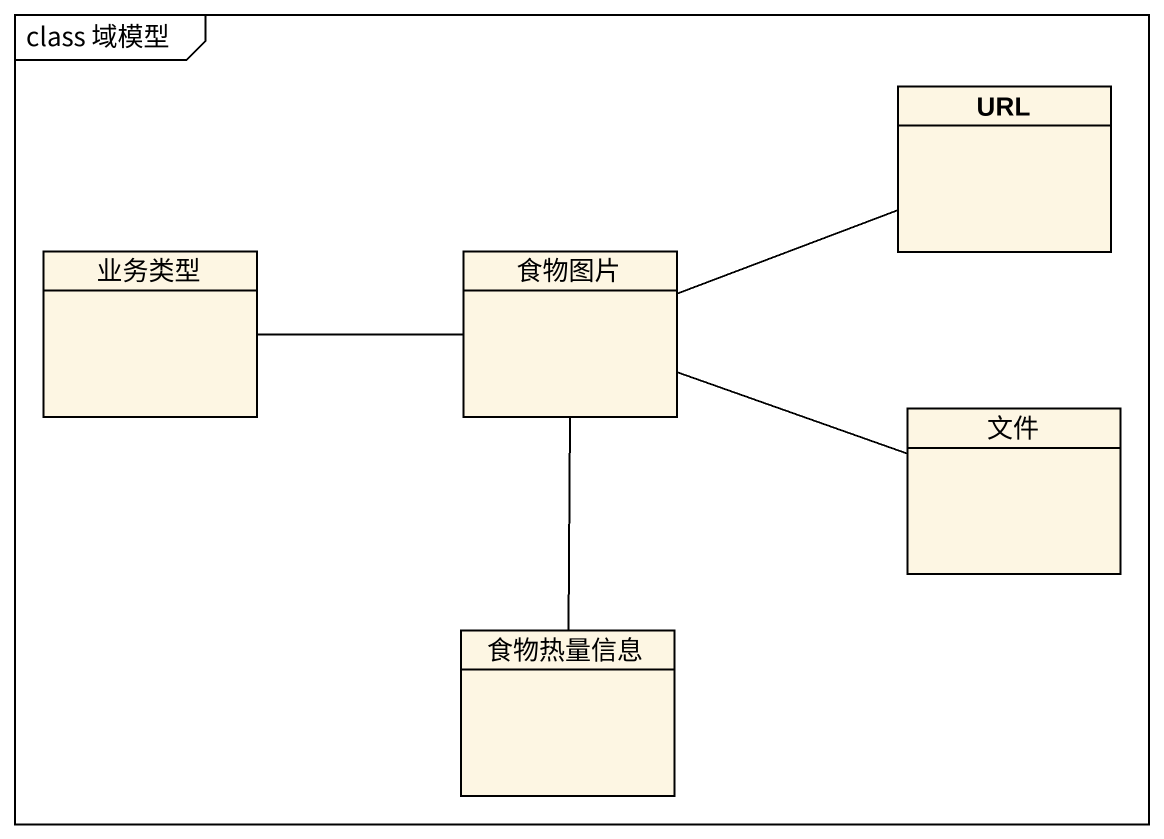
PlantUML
@startuml
mainframe class 域模型
hide circle
hide empty members
class URL
class 业务类型
class 食物图片
class 文件
class 食物热量信息
业务类型 -right- 食物图片
食物图片 -right- URL
食物图片 -right- 文件
食物图片 -- 食物热量信息
@enduml
